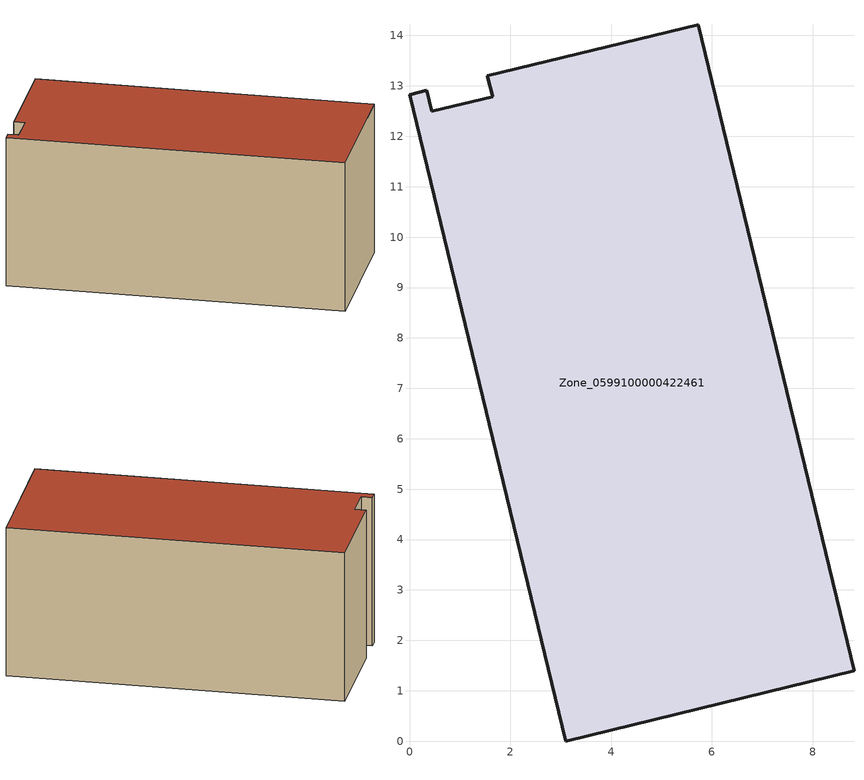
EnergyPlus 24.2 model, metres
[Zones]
Zone_0599100000422461
 floor ground (C_G): 8.82,1.4 3.1,0 0,12.83 0.34,12.91 0.44,12.49 1.65,12.78 1.55,13.2 5.73,14.21 z0
 wall outside (C_F): 3.1,0 8.82,1.4 5.73,14.21 1.55,13.2 1.65,12.78 0.44,12.49 0.34,12.91 0,12.83 3.1,0 z0:6.14
 roof outside (C_R): 0,12.83 3.1,0 8.82,1.4 5.73,14.21 1.55,13.2 1.65,12.78 0.44,12.49 0.34,12.91 z6.14
[BUILDING]
Pand.0599100000422461: North Axis=0; Terrain=City; Loads Convergence Tolerance Value=0.04; Temperature Convergence Tolerance Value=0.4; Solar Distribution=FullExterior; Maximum Number of Warmup Days=25; Minimum Number of Warmup Days=1
[Site:Location]
Rotterdam.The.Hague.AP_ZH_NLD Design_Conditions: Latitude=51.96; Longitude=4.45; Time Zone=1; Elevation=-4.5
[SITE:GROUNDTEMPERATURE:BUILDINGSURFACE]
18, 18, 18, 18, 18, 18, 18, 18, 18, 18, 18, 18
[MATERIAL] Thermal Absorptance=0.9; Solar Absorptance=0.7; Visible Absorptance=0.7
Name | Roughness | Thickness | Conductivity | Density | Specific Heat
G.TI.2006-2014 | MediumSmooth | 0.15 | 0.06 | 540 | 1210
F.TI.2006-2014 | Rough | 0.3 | 0.12 | 1920 | 840
R.TI.2006-2014 | MediumRough | 0.2 | 0.08 | 1500 | 1000
[CONSTRUCTION]
C_G: G.TI.2006-2014
C_F: F.TI.2006-2014
C_R: R.TI.2006-2014
[ZONE]
Zone_0599100000422461: Type=1; Multiplier=1; Ceiling Height=Autocalculate; Volume=Autocalculate; Floor Area=autocalculate; Part of Total Floor Area=Yes
[ZONEINFILTRATION:DESIGNFLOWRATE]
Infil_Zone_0599100000422461: Zone or ZoneList or Space or SpaceList=Zone_0599100000422461; Schedule=AlwaysOn; Design Flow Rate Calculation Method=Flow/Area; Flow Rate per Floor Area=0.0015; Constant Term Coefficient=1; Temperature Term Coefficient=0; Velocity Term Coefficient=0; Velocity Squared Term Coefficient=0
[HVACTEMPLATE:ZONE:IDEALLOADSAIRSYSTEM]
Zone_0599100000422461: Maximum Heating Supply Air Temperature=50; Minimum Cooling Supply Air Temperature=13; Maximum Heating Supply Air Humidity Ratio=0.0156; Minimum Cooling Supply Air Humidity Ratio=0.0077; Heating Limit=NoLimit; Cooling Limit=NoLimit; Dehumidification Control Type=ConstantSensibleHeatRatio; Cooling Sensible Heat Ratio=0.7; Dehumidification Setpoint=60; Humidification Control Type=None; Humidification Setpoint=30; Outdoor Air Method=None; Outdoor Air Flow Rate per Person=0.00944; Outdoor Air Flow Rate per Zone Floor Area=0; Outdoor Air Flow Rate per Zone=0; Demand Controlled Ventilation Type=None; Outdoor Air Economizer Type=NoEconomizer; Heat Recovery Type=None; Sensible Heat Recovery Effectiveness=0.7; Latent Heat Recovery Effectiveness=0.65
[ZONECONTROL:THERMOSTAT]
ThermostatControl_Zone_0599100000422461: Zone or ZoneList=Zone_0599100000422461; Control Type Schedule=DualSetpointControlType; Control 1=Thermostat_Zone_0599100000422461; Temperature Difference Between Cutout And Setpoint=0
[THERMOSTATSETPOINT:DUALSETPOINT]
Thermostat_Zone_0599100000422461: Heating Setpoint Temperature Schedule=HeatingSetpoint_Zone_0599100000422461; Cooling Setpoint Temperature Schedule=CoolingSetpoint_Zone_0599100000422461
[SCHEDULE:COMPACT]
HeatingSetpoint_Zone_0599100000422461: Through: 12/31, For: AllDays, Until: 24:00, 21
CoolingSetpoint_Zone_0599100000422461: Through: 12/31, For: AllDays, Until: 24:00, 24
DualSetpointControlType: Through: 12/31, For: AllDays, Until: 24:00, 4
AlwaysOn: Through: 12/31, For: AllDays, Until: 24:00, 1
